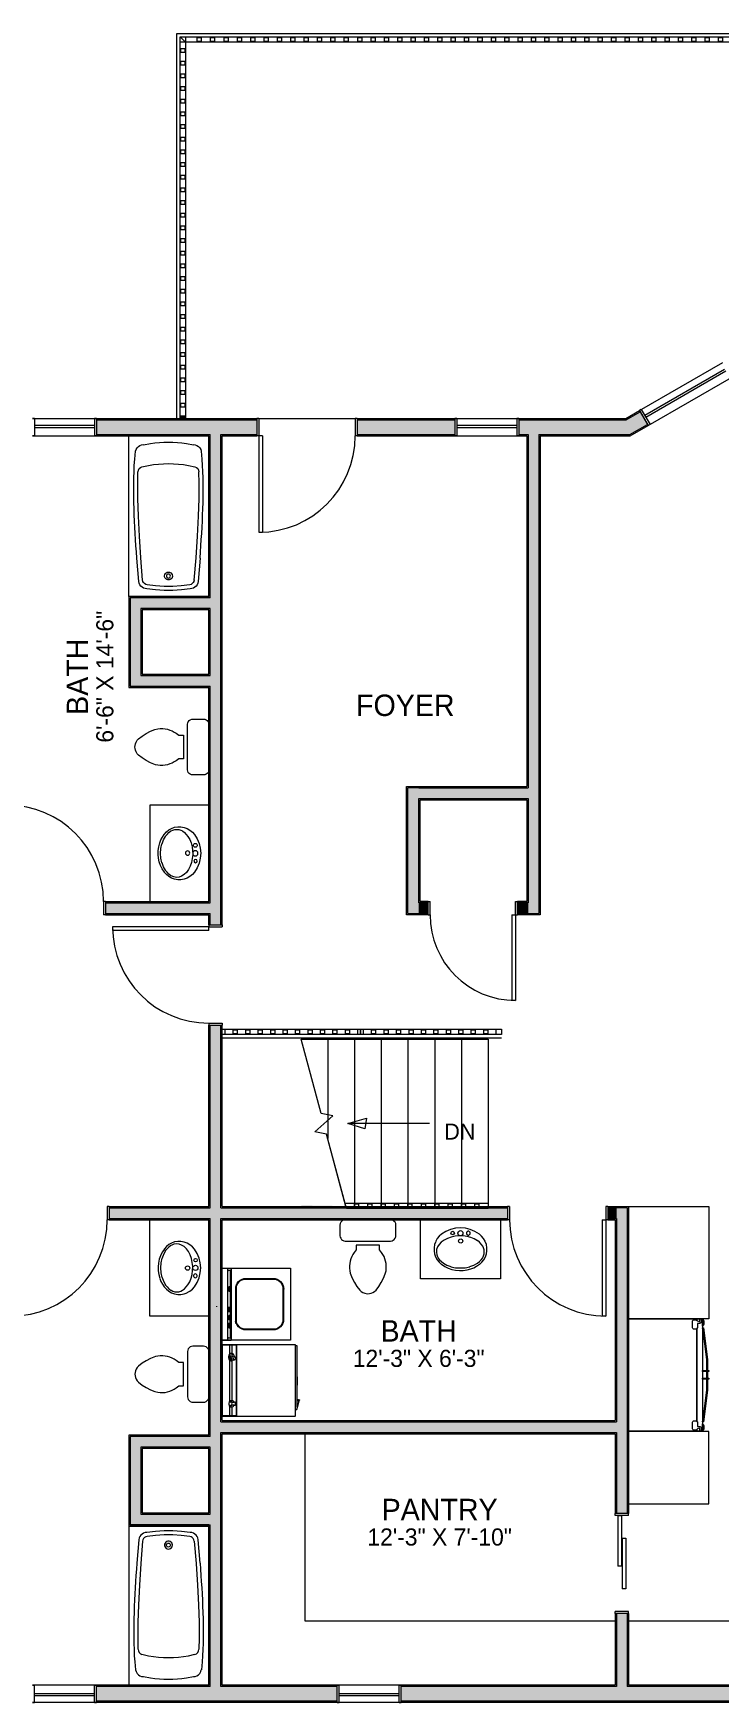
# Model space of a CAD drawing. Header units: inches. Extents: x 99 to 15695, y -7208 to 2559.
# Drawn here: x 10601 to 10858, y -4790 to -4166 of the extents above; entities that cross this region are included whole.
import ezdxf

# ---------------------------------------------------------------- set-up
doc = ezdxf.new("R2010")
doc.units = ezdxf.units.IN
doc.header["$LTSCALE"] = 96
doc.header["$MEASUREMENT"] = 0
for name, color, linetype, lineweight in [('Common', 4, 'Continuous', 5), ('Doors', 5, 'Continuous', 5), ('Fixtures_ Interior', 231, 'Continuous', 0), ('Room Labels', 7, 'Continuous', 18), ('Stair', 190, 'Continuous', 18), ('Stairs & Ramps', 7, 'Continuous', 13), ('Walls_  Normal', 6, 'Continuous', 13), ('Walls_  Railings', 7, 'Continuous', 5), ('Windows', 5, 'Continuous', 5)]:
    doc.layers.add(name, color=color, linetype=linetype, lineweight=lineweight)
for name, color, linetype, lineweight, true_color in [('Furniture', 7, 'Continuous', 5, 0x994d00), ('Hatch', 7, 'Continuous', 0, 0x919191), ('Stairs & Ramps_ Up_Down Arrows', 7, 'Continuous', 13, 0x000080)]:
    doc.layers.add(name, color=color, linetype=linetype, lineweight=lineweight, true_color=true_color)
doc.styles.get("Standard").update_dxf_attribs({"font": 'arial.ttf'})

# ---------------------------------------------------------------- blocks, each defined once
blk = doc.blocks.new('Tub')
at = {"layer": 'Furniture'}
blk.add_lwpolyline([(60, 0), (60, 29.97), (0, 29.97), (0, 0)], close=True, dxfattribs=at)
for points in [[(5.71, 27.36), (5.07, 27.2), (4.43, 26.83), (3.89, 26.35), (3.52, 25.76), (3.31, 25.12), (3.2, 24.43)], [(8.69, 27.73), (5.71, 27.41)], [(13.39, 26.45), (12.8, 26.35), (12.21, 26.03), (11.79, 25.55), (11.52, 25.01)], [(17.65, 26.56), (13.44, 26.51)], [(53.87, 24.75), (45.55, 25.44), (37.44, 25.97), (30.03, 26.35), (23.41, 26.56), (17.6, 26.56)], [(45.65, 3.25), (54.4, 4), (55.04, 4.16), (55.63, 4.37), (56.11, 4.75), (56.53, 5.23), (56.85, 5.76), (57.07, 6.35), (57.12, 6.99), (57.49, 10.19), (57.71, 13.44), (57.71, 16.75), (57.49, 20), (57.12, 23.2), (57.07, 23.84), (56.85, 24.43), (56.53, 24.96), (56.11, 25.44), (55.63, 25.81), (55.04, 26.03), (54.4, 26.19), (45.65, 26.93)], [(53.81, 5.44), (54.35, 5.55), (54.83, 5.81), (55.2, 6.19), (55.47, 6.61), (55.63, 7.15), (56, 10.29), (56.21, 13.49), (56.21, 16.69), (56, 19.89), (55.63, 23.04), (55.47, 23.57), (55.2, 24), (54.83, 24.37), (54.35, 24.64), (53.81, 24.75)], [(3.2, 5.76), (3.31, 5.07), (3.52, 4.43), (3.89, 3.84), (4.43, 3.36), (5.07, 2.99), (5.71, 2.83)], [(8.69, 2.45), (5.71, 2.77)], [(11.52, 5.17), (11.79, 4.64), (12.21, 4.16), (12.8, 3.84), (13.39, 3.73)], [(17.65, 3.63), (13.44, 3.68)], [(53.87, 5.44), (45.55, 4.75), (37.44, 4.21), (30.03, 3.84), (23.41, 3.63), (17.6, 3.63)]]:
    blk.add_lwpolyline(points, dxfattribs=at)
for points in [[(11.57, 25.01), (11.04, 22.56, 0.098214), (11.04, 7.63), (11.57, 5.17)], [(3.25, 24.43), (2.77, 21.81, 0.074206), (2.77, 8.37), (3.25, 5.76)], [(53.71, 14.45, 1.245514), (50.88, 15.09), (50.93, 14.67), (51.15, 14.24)]]:
    blk.add_lwpolyline(points, format="xyb", dxfattribs=at)
blk.add_circle((52.38, 15.1), 0.758, dxfattribs=at)
for points in [[(45.65, 26.93), (33.36, 27.78), (21.01, 28.54), (8.69, 27.73)], [(51.15, 14.24), (51.83, 13.27), (53.32, 13.49), (53.71, 14.45)], [(45.65, 3.25), (33.36, 2.41), (21.01, 1.65), (8.69, 2.45)]]:
    blk.add_open_spline(points, degree=3, dxfattribs=at)
blk = doc.blocks.new('Toilet')
at = {"layer": 'Furniture'}
for points in [[(-19.04, 6.77), (-19.92, 6.62), (-21.87, 5.87), (-23.41, 5.01), (-24.91, 4.11), (-26.29, 3.04), (-26.83, 2.51)], [(0, 8.48), (-0.05, 9.01), (-0.27, 9.49), (-0.59, 9.87), (-0.96, 10.19), (-1.44, 10.4), (-1.97, 10.45), (-5.97, 10.45), (-6.51, 10.4), (-6.93, 10.19), (-7.36, 9.87), (-7.68, 9.49), (-7.89, 9.01), (-7.95, 8.48), (-7.95, -8.48), (-7.89, -9.01), (-7.68, -9.44), (-7.36, -9.87), (-6.93, -10.19), (-6.4, -10.45), (-1.98, -10.45), (-1.44, -10.4), (-0.96, -10.19), (-0.59, -9.87), (-0.27, -9.44), (-0.05, -9.01), (0, -8.47), (0, 8.47)], [(-12.21, -5.12), (-11.25, -4.37), (-9.49, -4.37), (-9.49, 4.37), (-11.25, 4.37), (-12.21, 5.12)], [(-26.83, -2.51), (-26.29, -3.04), (-24.91, -4.11), (-23.41, -5.01), (-21.87, -5.87), (-20.21, -6.51)], [(-20.24, -6.5), (-19.04, -6.77)]]:
    blk.add_lwpolyline(points, dxfattribs=at)
for points in [[(-12.21, 5.12), (-14.11, 6.5), (-16.71, 7.16), (-19.04, 6.77)], [(-26.83, 2.51), (-27.92, 0.68), (-27.92, -0.68), (-26.83, -2.51)], [(-19.04, -6.77), (-16.71, -7.16), (-14.11, -6.5), (-12.21, -5.12)]]:
    blk.add_open_spline(points, degree=3, dxfattribs=at)
blk = doc.blocks.new('Sink')
at = {"layer": 'Furniture'}
for points in [[(-13.17, 6.37), (-13.92, 5.04), (-14.45, 3.6)], [(-11.15, 8.4), (-11.89, 7.81), (-12.59, 7.12), (-13.23, 6.37)], [(-2.29, 7.07), (-3.09, 7.92), (-4, 8.67), (-5.01, 9.25)], [(-14.51, 3.6), (-14.88, 1.84), (-14.99, 0.03), (-14.88, -1.79), (-14.51, -3.55)], [(-15.31, -3.92), (-14.88, -5.04), (-14.29, -6.05), (-13.6, -7.07)], [(-14.45, -3.55), (-13.92, -4.99), (-13.17, -6.32)], [(-13.23, -6.32), (-12.59, -7.07), (-11.89, -7.76), (-11.15, -8.35)], [(-11.09, -8.35), (-10.45, -8.67), (-9.71, -8.88), (-8.96, -8.93), (-8.21, -8.88), (-7.47, -8.67), (-6.83, -8.35), (-6.08, -7.76), (-5.39, -7.07), (-4.75, -6.32)], [(-5.01, -9.25), (-4, -8.67), (-3.09, -7.92), (-2.29, -7.07)]]:
    blk.add_lwpolyline(points, dxfattribs=at)
blk.add_lwpolyline([(-1.97, -2.27), (-2.29, -2.32), (-2.51, -2.53), (-2.67, -2.8), (-2.67, -3.12), (-2.51, -3.39), (-2.29, -3.6), (-1.97, -3.65), (-1.65, -3.6), (-1.44, -3.39), (-1.28, -3.12), (-1.28, -2.8), (-1.44, -2.53), (-1.65, -2.32)], close=True, dxfattribs=at)
for centre, radius in [((-4.91, -0.08), 0.798), ((-1.98, 0.02), 0.969), ((-1.91, 2.91), 0.637)]:
    blk.add_circle(centre, radius, dxfattribs=at)
for centre, radius, start, end in [((-4.36, 0.03), 11.61, 142.67613, 199.5796), ((-8.03, 2.92), 6.99, 64.96534, 143.60901), ((-11.81, 0), 11.81, 323.25944, 36.74056), ((-8.03, -2.96), 6.96, 216.19077, 295.23489)]:
    blk.add_arc(centre, radius, start, end, dxfattribs=at)
blk.add_ellipse((-8.86, 0.17), major_axis=(-0.18, 8.84), ratio=0.664092, start_param=3.873962, end_param=6.643025, dxfattribs=at)
blk = doc.blocks.new('Washer')
at = {"layer": 'Fixtures_ Interior', "color": 17, "lineweight": 0, "true_color": 0x804040, "transparency": 33554687}
for p, q in [((-1, 27.5), (-0.75, 27.5)), ((-7.9, 22.64), (-7.7, 22.92)), ((-7.8, 22.53), (-5.6, 22.53)), ((-7.3, 20.23), (-6.52, 20.48)), ((-4.65, 22.62), (-5.54, 22.45)), ((-2.63, 22.53), (-4.94, 22.53)), ((5.48, 22.53), (-1.8, 22.53)), ((5.58, 22.64), (5.58, 22.41))]:
    blk.add_line(p, q, dxfattribs=at)
for points in [[(13.5, 25.5), (13.5, 0), (-13.5, 0), (-13.5, 25.5)], [(-8.99, 4.27), (-9.37, 4.92), (-9.56, 5.63), (-9.56, 17.36), (-9.33, 18.08), (-8.99, 18.72), (-8.51, 19.34), (-7.86, 19.86), (-7.25, 20.19), (-6.5, 20.42), (6.5, 20.42), (7.25, 20.19), (7.86, 19.86), (8.51, 19.34), (8.99, 18.72), (9.33, 18.08), (9.56, 17.36), (9.56, 5.63), (9.37, 4.92), (8.99, 4.27), (8.49, 3.66), (7.86, 3.14), (7.21, 2.8), (6.5, 2.57), (-6.5, 2.57), (-7.21, 2.8), (-7.86, 3.14), (-8.49, 3.66)], [(-8.8, 4.4), (-9.16, 5.01), (-9.33, 5.67), (-9.33, 17.32), (-9.12, 17.99), (-8.8, 18.6), (-8.35, 19.18), (-7.73, 19.66), (-7.16, 19.98), (-6.46, 20.19), (6.46, 20.19), (7.16, 19.98), (7.73, 19.66), (8.35, 19.18), (8.8, 18.6), (9.12, 17.99), (9.33, 17.32), (9.33, 5.67), (9.16, 5.01), (8.8, 4.4), (8.33, 3.82), (7.73, 3.33), (7.12, 3.01), (6.46, 2.8), (-6.46, 2.8), (-7.12, 3.01), (-7.73, 3.33), (-8.33, 3.82)]]:
    blk.add_lwpolyline(points, close=True, dxfattribs=at)
for points in [[(-13.5, 23.16), (-13.5, 25.5), (-13.5, 22.08), (-13.5, 23.16), (-13.36, 23.25), (-13.07, 23.33), (-12.72, 23.37), (-10.8, 23.39), (-8.1, 23.41), (-5.4, 23.42), (-2.7, 23.41), (2.7, 23.41), (5.4, 23.42), (8.1, 23.41), (10.8, 23.39), (12.72, 23.37), (13.07, 23.33), (13.36, 23.25), (13.5, 23.16)], [(-13.5, 25.5), (13.5, 25.5), (13.5, 22.08), (-13.5, 22.08)], [(13.5, 25.5), (13.5, 23.16), (13.5, 22.08)], [(13.5, 22.08), (13.5, 0.16), (13.47, 0.08), (13.42, 0.03), (13.34, 0), (-13.34, 0), (-13.42, 0.03), (-13.47, 0.08), (-13.5, 0.16), (-13.5, 22.08)], [(-12.79, 22.33), (-12.72, 23.15), (-12.62, 23.23), (-12.45, 23.3), (-12.19, 23.34), (-10.79, 23.37), (-8.1, 23.38)], [(-8.15, 22.53), (-12.25, 22.53), (-12.47, 22.54), (-12.62, 22.57), (-12.71, 22.61), (-12.71, 23.16)], [(-7.7, 22.65), (-7.7, 22.92), (-7.57, 22.91), (-7.36, 22.88), (-7.22, 22.83), (-7.17, 22.78), (-7.13, 22.95), (-7.18, 23), (-7.33, 23.05), (-7.55, 23.08), (-7.69, 23.1), (-7.83, 23.1), (-8.12, 23.1), (-8.26, 23.1), (-8.4, 23.08), (-8.62, 23.05), (-8.77, 23), (-8.82, 22.95), (-8.78, 22.78), (-8.73, 22.83), (-8.59, 22.88), (-8.38, 22.91), (-8.25, 22.92), (-8.25, 22.65), (-8.06, 22.41), (-8.06, 22.64), (-8.25, 22.92)], [(-8.78, 22.78), (-8.73, 22.73), (-8.59, 22.69), (-8.38, 22.66), (-8.25, 22.65)], [(-8.06, 22.64), (-7.9, 22.64), (-7.9, 22.41), (-8.06, 22.41)], [(-7.17, 22.78), (-7.22, 22.73), (-7.36, 22.69), (-7.57, 22.66), (-7.7, 22.65), (-7.9, 22.41)], [(-4.71, 22.92), (-4.84, 22.93), (-5.12, 22.93), (-5.39, 22.92), (-5.62, 22.89), (-5.77, 22.84), (-5.84, 22.79), (-5.88, 22.96), (-5.81, 23.01), (-5.64, 23.06), (-5.41, 23.09), (-5.12, 23.11), (-4.83, 23.1), (-4.69, 23.09), (-4.56, 23.08), (-4.35, 23.04), (-4.28, 23.02), (-4.23, 22.99), (-4.2, 22.94), (-4.24, 22.77), (-4.26, 22.83), (-4.32, 22.85), (-4.54, 22.6), (-5.43, 22.43), (-5.54, 22.45), (-5.76, 22.72)], [(-5.84, 22.79), (-5.81, 22.74), (-5.76, 22.72), (-4.71, 22.92), (-4.65, 22.62), (-4.54, 22.6)], [(-4.46, 22.68), (-4.3, 22.72), (-4.24, 22.77)], [(-1.19, 22.78), (-1.15, 22.95), (-1.16, 22.98), (-1.27, 23.03), (-1.35, 23.05), (-1.46, 23.07), (-1.71, 23.1), (-2, 23.11), (-2.29, 23.1), (-2.54, 23.07), (-2.73, 23.03), (-2.82, 22.98), (-2.83, 22.95), (-2.79, 22.79)], [(-1.38, 22.88), (-2.79, 22.79), (-2.78, 22.76), (-2.62, 22.5), (-2.79, 22.79), (-2.79, 22.81), (-2.69, 22.86), (-2.52, 22.9), (-2.28, 22.93), (-2, 22.93), (-1.73, 22.92), (-1.48, 22.9), (-1.38, 22.88), (-1.42, 22.58)], [(-1.22, 22.75), (-1.2, 22.76), (-1.19, 22.78), (-1.37, 22.55), (-2.56, 22.47), (-2.62, 22.5), (-1.42, 22.58), (-1.37, 22.55)], [(5.93, 22.92), (6.06, 22.91), (6.27, 22.88), (6.41, 22.83), (6.46, 22.78), (6.5, 22.95), (6.45, 23), (6.3, 23.05), (6.08, 23.08), (5.94, 23.1), (5.8, 23.1), (5.51, 23.1), (5.37, 23.1), (5.23, 23.08), (5.01, 23.05), (4.86, 23), (4.81, 22.95), (4.85, 22.78), (4.9, 22.83), (5.04, 22.88), (5.25, 22.91), (5.39, 22.92), (5.39, 22.65), (5.58, 22.41), (5.74, 22.41), (5.74, 22.64)], [(5.39, 22.65), (5.25, 22.66), (5.04, 22.69), (4.9, 22.73), (4.85, 22.78)], [(5.39, 22.92), (5.58, 22.64), (5.74, 22.64), (5.93, 22.92), (5.93, 22.65), (5.74, 22.41)], [(12.71, 23.16), (12.71, 22.61), (12.62, 22.57), (12.47, 22.54), (12.25, 22.53), (5.83, 22.53)], [(6.46, 22.78), (6.41, 22.73), (6.27, 22.69), (6.06, 22.66), (5.93, 22.65)], [(8.1, 23.38), (10.79, 23.37), (12.19, 23.34), (12.45, 23.3), (12.62, 23.23), (12.72, 23.15), (12.79, 22.33)], [(0.22, 2.57), (0.53, 2.38), (0.98, 2.57)], [(6.14, 2.57), (5.73, 2.38), (5.31, 2.57)]]:
    blk.add_lwpolyline(points, dxfattribs=at)
blk = doc.blocks.new('Dryer (glass door)_2')
at = {"layer": 'Fixtures_ Interior', "color": 17, "lineweight": 0, "true_color": 0x804040, "transparency": 33554687}
for p, q in [((-13.27, 26.03), (-9.68, 26.03)), ((-13.27, 25.09), (-9.96, 25.09)), ((-7.77, 26.03), (7.53, 26.03)), ((-7.49, 25.09), (7.49, 25.09)), ((7.66, 26.03), (7.77, 26.03)), ((9.69, 26.03), (9.79, 26.03)), ((9.87, 25.46), (9.96, 25.28)), ((9.92, 26.03), (13.27, 26.03)), ((9.97, 25.09), (13.27, 25.09))]:
    blk.add_line(p, q, dxfattribs=at)
for points in [[(-13.44, 1.64), (-13.44, 28.88), (13.44, 28.88), (13.44, 1.64), (13.42, 1.6), (13.38, 1.58), (-13.38, 1.58), (-13.42, 1.6)], [(-13.27, 28.72), (13.27, 28.72), (13.27, 23.66), (-13.27, 23.66)]]:
    blk.add_lwpolyline(points, close=True, dxfattribs=at)
for points in [[(-9.98, 25.17), (-9.98, 25.58), (-9.93, 25.76), (-9.81, 25.94), (-9.61, 26.08), (-9.35, 26.2), (-9.05, 26.27), (-8.73, 26.29), (-8.4, 26.27), (-8.1, 26.2), (-7.84, 26.08), (-7.64, 25.94), (-7.52, 25.76), (-7.48, 25.58), (-7.48, 25.17), (-7.52, 25.35), (-7.64, 25.53), (-7.84, 25.67), (-8.1, 25.79)], [(-9.33, 25.18), (-9.33, 25.73), (-9.26, 25.81), (-9.35, 25.79), (-9.61, 25.67), (-9.81, 25.53), (-9.93, 25.35), (-9.98, 25.17), (-9.93, 24.98), (-9.81, 24.81), (-9.61, 24.66), (-9.35, 24.55)], [(-8.12, 25.18), (-8.19, 25.26), (-8.4, 25.31), (-8.73, 25.33), (-9.05, 25.31), (-9.26, 25.26), (-9.33, 25.18), (-9.3, 25.09), (-9.16, 24.78), (-9.16, 24.46), (-9.3, 24.15), (-9.33, 24.06), (-9.26, 23.98), (-9.05, 23.93), (-8.73, 23.91), (-8.4, 23.93), (-8.19, 23.98), (-8.12, 24.06), (-8.12, 24.6), (-8.16, 24.7), (-8.24, 24.89)], [(-8.19, 25.81), (-8.1, 25.79), (-8.19, 25.81), (-8.4, 25.86)], [(-8.12, 24.06), (-8.16, 24.15), (-8.3, 24.46), (-8.3, 24.78), (-8.16, 25.09), (-8.12, 25.18), (-8.12, 25.73), (-8.19, 25.81)], [(-7.48, 25.17), (-7.52, 24.98), (-7.64, 24.81), (-7.84, 24.66), (-8.1, 24.55)], [(7.49, 25.12), (7.34, 25.27), (7.25, 25.56), (7.34, 25.84), (7.59, 26.1), (7.99, 26.29), (8.47, 26.39), (8.98, 26.39), (9.46, 26.29), (9.86, 26.1), (10.11, 25.84), (10.2, 25.56), (10.11, 25.27), (9.97, 25.12)], [(9.97, 25.26), (10, 25.29), (10.09, 25.56), (10, 25.82), (9.77, 26.06), (9.41, 26.23), (8.96, 26.32), (8.49, 26.32), (8.05, 26.23), (7.68, 26.06), (7.45, 25.82), (7.37, 25.56), (7.45, 25.29), (7.48, 25.25)], [(9.93, 25.01), (9.97, 25.1), (9.97, 25.51), (9.96, 25.69), (9.87, 25.87), (9.7, 26.03), (9.46, 26.16), (9.17, 26.25), (8.85, 26.29), (8.53, 26.28), (8.22, 26.23), (7.94, 26.13), (7.71, 26), (7.56, 25.83), (7.48, 25.65), (7.48, 25.24), (7.49, 25.06), (7.52, 25)], [(9.97, 25.1), (9.96, 25.28), (9.93, 25.33), (9.93, 24.79), (9.87, 24.71), (9.73, 24.66), (9.21, 24.53), (8.78, 24.33), (8.44, 24.07), (8.34, 24), (8.19, 23.98), (7.99, 24.04), (7.76, 24.17), (7.58, 24.33), (7.52, 24.45), (7.52, 25), (7.58, 25.08), (7.73, 25.12), (8.24, 25.26), (8.67, 25.46), (9.01, 25.72), (9.11, 25.79), (9.26, 25.81), (9.17, 25.84), (8.85, 25.88), (8.53, 25.87), (8.22, 25.82), (7.94, 25.72), (7.71, 25.59), (7.56, 25.42), (7.48, 25.24)], [(9.93, 24.79), (9.87, 24.91), (9.7, 25.07), (9.46, 25.2), (9.26, 25.26), (9.11, 25.24), (9.01, 25.17), (8.67, 24.91), (8.24, 24.71), (7.73, 24.58), (7.58, 24.53), (7.52, 24.45)], [(13.44, 23.67), (13.4, 23.6), (13.33, 23.56), (-13.33, 23.56), (-13.4, 23.6), (-13.44, 23.67)], [(-9.33, 24.06), (-9.33, 24.6), (-9.3, 24.7), (-9.21, 24.89)], [(9.44, 24.59), (9.24, 24.52), (9.16, 24.5)], [(-10.83, 1.58), (-10.83, 0.94), (-10.63, 0.88), (-9.54, 0.6)], [(-10.06, 0.88), (12.89, 0.88), (12.89, 1.58)], [(-10.06, 0.73), (-7.64, 0.1), (-7.59, 0.88)], [(-7.03, 0.88), (-7.22, 0), (-7.64, 0.11)], [(1.33, 0.88), (-0.24, 0.82), (-1.8, 0.88)]]:
    blk.add_lwpolyline(points, dxfattribs=at)
blk = doc.blocks.new('Appliances_Refrigerators_Standard Size_Double Door')
at = {"layer": 'Fixtures_ Interior', "color": 17, "lineweight": 0, "true_color": 0x804040, "transparency": 33554687}
for p, q in [((14.41, 5.38), (-14.28, 5.38)), ((-14.53, 5.13), (14.66, 5.13)), ((-0.96, 1.64), (-1.27, 1.64)), ((-0.96, 0.94), (1.14, 0.94)), ((1.14, 0.63), (-0.96, 0.63)), ((1.45, 1.64), (1.14, 1.64))]:
    blk.add_line(p, q, dxfattribs=at)
for points in [[(17.56, 34.75), (17.56, 2.73), (-17.57, 2.73), (-17.57, 34.75)], [(16.11, 3.97), (16.11, 4.99), (14.8, 4.99), (14.37, 5.42), (14.37, 6.61), (14.42, 6.82), (14.57, 6.99), (14.78, 7.06), (16.89, 7.06), (17.07, 6.99), (17.2, 6.84), (17.25, 6.65), (17.26, 6.26), (17.26, 5.86), (17.25, 5.47), (16.89, 4.99), (16.7, 4.26), (16.68, 4.17), (16.7, 4.08), (16.75, 4), (16.82, 3.95), (17.3, 3.95), (17.42, 3.92), (17.51, 3.84), (17.57, 3.73), (17.56, 3.6), (17.42, 3.36), (16.38, 3.36)], [(-14.35, 2.78), (-14.35, 2.28), (-14.59, 2.28), (-14.59, 2.78)], [(-4.73, 0.62), (-14.58, 2.27), (-14.52, 2.57), (-4.68, 0.92)], [(5.12, 0.94), (5.12, 0.63), (-4.86, 0.63), (-4.86, 0.94)], [(-0.95, 2.74), (-0.95, 0), (-1.28, 0), (-1.28, 2.74)], [(1.47, 2.74), (1.47, 0.01), (1.12, 0.01), (1.12, 2.74)], [(14.68, 2.59), (14.73, 2.29), (4.89, 0.64), (4.84, 0.95)], [(14.77, 2.78), (14.77, 2.28), (14.52, 2.28), (14.52, 2.78)]]:
    blk.add_lwpolyline(points, close=True, dxfattribs=at)
for points in [[(-17.06, 5.38), (-17.43, 5.38), (-17.43, 34.62), (17.56, 34.62), (17.56, 5.38), (17.19, 5.38)], [(-16.55, 4.17), (-16.75, 4.99), (-17.12, 5.47), (-17.13, 5.86), (-17.13, 6.26), (-17.12, 6.65), (-17.07, 6.84), (-16.94, 6.99), (-16.75, 7.06), (-14.64, 7.06), (-14.44, 6.99), (-14.29, 6.82), (-14.23, 6.61), (-14.23, 5.42), (-14.66, 4.99), (-15.98, 4.99), (-15.98, 3.97), (-16.25, 3.36), (-17.29, 3.36), (-17.43, 3.6), (-17.43, 3.73), (-17.38, 3.84), (-17.29, 3.92), (-17.16, 3.95), (-16.69, 3.95), (-16.61, 4), (-16.56, 4.08), (-16.55, 4.17)], [(-17.43, 3.73), (-17.43, 5.13), (-16.86, 5.13)], [(16.99, 5.13), (17.56, 5.13), (17.56, 3.73)]]:
    blk.add_lwpolyline(points, dxfattribs=at)
for points in [[(-15.16, 2.78, -0.668179), (-17.34, 2.78)], [(17.46, 2.78, -0.668179), (15.27, 2.78)]]:
    blk.add_lwpolyline(points, format="xyb", close=True, dxfattribs=at)
blk = doc.blocks.new('*U265')
at = {"layer": 'Stair', "ltscale": 0.4, "transparency": 33554687}
blk.add_lwpolyline([(-0.75, -0.75), (-0.75, 0.75), (0.75, 0.75), (0.75, -0.75)], close=True, dxfattribs=at)
blk = doc.blocks.new('*U266')
at = {"layer": 'Common', "color": 0, "linetype": 'ByBlock', "lineweight": -2, "transparency": 16777216}
for p in [(-585, 0), (-580, 0), (-575, 0), (-570, 0), (-565, 0), (-560, 0), (-555, 0), (-550, 0), (-545, 0), (-540, 0), (-535, 0), (-530, 0), (-525, 0), (-520, 0), (-515, 0), (-510, 0), (-505, 0), (-500, 0), (-495, 0), (-490, 0), (-485, 0), (-480, 0), (-475, 0), (-470, 0), (-465, 0), (-460, 0), (-455, 0), (-450, 0), (-445, 0), (-440, 0), (-435, 0), (-430, 0), (-425, 0), (-420, 0), (-415, 0), (-410, 0), (-405, 0), (-400, 0), (-395, 0), (-390, 0), (-385, 0), (-380, 0), (-375, 0), (-370, 0), (-365, 0), (-360, 0), (-355, 0), (-350, 0), (-345, 0), (-340, 0), (-335, 0), (-330, 0), (-325, 0), (-320, 0), (-315, 0), (-310, 0), (-305, 0), (-300, 0), (-295, 0), (-290, 0), (-285, 0), (-280, 0), (-275, 0), (-270, 0), (-265, 0), (-260, 0), (-255, 0), (-250, 0), (-245, 0), (-240, 0), (-235, 0), (-230, 0), (-225, 0), (-220, 0), (-215, 0), (-210, 0), (-205, 0), (-200, 0), (-195, 0), (-190, 0), (-185, 0), (-180, 0), (-175, 0), (-170, 0), (-165, 0), (-160, 0), (-155, 0), (-150, 0), (-145, 0), (-140, 0), (-135, 0), (-130, 0), (-125, 0), (-120, 0), (-115, 0), (-110, 0), (-105, 0), (-100, 0), (-95, 0), (-90, 0), (-85, 0), (-80, 0), (-75, 0), (-70, 0), (-65, 0), (-60, 0), (-55, 0), (-50, 0), (-45, 0), (-40, 0), (-35, 0), (-30, 0), (-25, 0), (-20, 0), (-15, 0), (-10, 0), (-5, 0), (0, 0)]:
    blk.add_blockref('*U265', p, dxfattribs=at)

msp = doc.modelspace()

# ---------------------------------------------------------------- linework, layer by layer
at = {"layer": 'Doors', "transparency": 33554687}
for p, q in [((10685.25, -4309.85), (10684.5, -4309.85)), ((10684.5, -4309.85), (10684.5, -4316.35)), ((10685.25, -4309.85), (10685.25, -4316.35)), ((10685.25, -4309.85), (10721.25, -4309.85)), ((10722, -4309.85), (10721.25, -4309.85)), ((10721.25, -4309.85), (10721.25, -4316.35)), ((10722, -4309.85), (10722, -4316.35)), ((10685.25, -4316.35), (10684.5, -4316.35)), ((10685.25, -4316.35), (10685.25, -4352.35)), ((10686.63, -4316.35), (10685.25, -4316.35)), ((10686.63, -4316.35), (10686.63, -4352.35)), ((10722, -4316.35), (10721.25, -4316.35)), ((10685.25, -4352.35), (10686.63, -4352.35)), ((10627.87, -4490.35), (10627.12, -4490.35)), ((10627.12, -4490.35), (10627.12, -4495.35)), ((10627.87, -4490.35), (10627.87, -4495.35)), ((10748.5, -4490.35), (10749.25, -4490.35)), ((10748.5, -4495.35), (10748.5, -4490.35)), ((10749.25, -4495.35), (10749.25, -4490.35)), ((10781.25, -4490.35), (10782, -4490.35)), ((10781.25, -4495.35), (10781.25, -4490.35)), ((10782, -4495.35), (10782, -4490.35)), ((10627.87, -4495.35), (10627.12, -4495.35)), ((10748.5, -4495.35), (10749.25, -4495.35)), ((10779.88, -4495.35), (10779.88, -4527.35)), ((10779.88, -4495.35), (10781.25, -4495.35)), ((10781.25, -4495.35), (10782, -4495.35)), ((10781.25, -4495.35), (10781.25, -4527.35)), ((10666.5, -4499.85), (10630.5, -4499.85)), ((10630.5, -4499.85), (10630.5, -4501.23)), ((10666.5, -4501.23), (10630.5, -4501.23)), ((10666.5, -4499.1), (10666.5, -4499.85)), ((10666.5, -4499.1), (10671.5, -4499.1)), ((10666.5, -4499.85), (10671.5, -4499.85)), ((10666.5, -4501.23), (10666.5, -4499.85)), ((10671.5, -4499.1), (10671.5, -4499.85)), ((10781.25, -4527.35), (10779.88, -4527.35)), ((10666.5, -4535.85), (10666.5, -4536.6)), ((10666.5, -4535.85), (10671.5, -4535.85)), ((10671.5, -4535.85), (10671.5, -4536.6)), ((10666.5, -4536.6), (10671.5, -4536.6)), ((10629.25, -4604.35), (10628.5, -4604.35)), ((10628.5, -4604.35), (10628.5, -4609.35)), ((10629.25, -4604.35), (10629.25, -4609.35)), ((10779, -4604.35), (10778.25, -4604.35)), ((10778.25, -4604.35), (10778.25, -4609.35)), ((10779, -4604.35), (10779, -4609.35)), ((10815.75, -4604.35), (10815, -4604.35)), ((10815, -4604.35), (10815, -4609.35)), ((10815.75, -4604.35), (10815.75, -4609.35)), ((10629.25, -4609.35), (10628.5, -4609.35)), ((10779, -4609.35), (10778.25, -4609.35)), ((10813.63, -4609.35), (10813.63, -4645.35)), ((10813.63, -4609.35), (10815, -4609.35)), ((10815.75, -4609.35), (10815, -4609.35)), ((10815, -4609.35), (10815, -4645.35)), ((10815, -4645.35), (10813.63, -4645.35)), ((10818.5, -4719.85), (10818.5, -4719.1)), ((10823.5, -4719.1), (10818.5, -4719.1)), ((10823.5, -4719.85), (10818.5, -4719.85)), ((10819.5, -4719.85), (10819.5, -4738.85)), ((10819.5, -4719.85), (10820.88, -4719.85)), ((10820.88, -4719.85), (10820.88, -4738.85)), ((10823.5, -4719.85), (10823.5, -4719.1)), ((10821.13, -4728.35), (10821.13, -4747.35)), ((10821.13, -4728.35), (10822.5, -4728.35)), ((10822.5, -4728.35), (10822.5, -4747.35)), ((10820.88, -4738.85), (10819.5, -4738.85)), ((10822.5, -4747.35), (10821.13, -4747.35)), ((10818.5, -4756.6), (10818.5, -4755.85)), ((10823.5, -4755.85), (10818.5, -4755.85)), ((10823.5, -4756.6), (10818.5, -4756.6)), ((10823.5, -4756.6), (10823.5, -4755.85))]:
    msp.add_line(p, q, dxfattribs=at)
for centre, radius, start, end in [((10685.25, -4316.35), 36, 270, 0), ((10591.12, -4490.35), 36, 0, 90), ((10781.25, -4495.35), 32, 180, 270), ((10666.5, -4499.85), 36, 180, 270), ((10592.5, -4609.35), 36, 270, 0), ((10815, -4609.35), 36, 180, 270)]:
    msp.add_arc(centre, radius, start, end, dxfattribs=at)
at = {"layer": 'Furniture'}
for points in [[(10666.5, -4454.35), (10644.47, -4454.35), (10644.47, -4490.35), (10666.5, -4490.35)], [(10666.5, -4645.35), (10644.47, -4645.35), (10644.47, -4609.35), (10666.5, -4609.35)], [(10775.63, -4609.35), (10775.63, -4631.38), (10745.63, -4631.38), (10745.63, -4609.35)]]:
    msp.add_lwpolyline(points, dxfattribs=at)
at = {"layer": 'Furniture', "transparency": 33554687}
for points in [[(10823.5, -4604.35), (10853.5, -4604.35), (10853.5, -4646.35), (10823.5, -4646.35)], [(10818.5, -4759.35), (10702.5, -4759.35), (10702.5, -4689.5)], [(10823.5, -4715.51), (10853.5, -4715.51), (10853.5, -4688.51), (10823.5, -4688.51)], [(10976.5, -4783.35), (10976.5, -4759.35), (10823.5, -4759.35)]]:
    msp.add_lwpolyline(points, dxfattribs=at)
at = {"layer": 'Hatch', "transparency": 33554687}
for points in [[(10624.5, -4310.35), (10684.5, -4310.35), (10624.5, -4315.85), (10684.5, -4315.85)], [(10722, -4310.35), (10758.5, -4310.35), (10722, -4315.85), (10758.5, -4315.85)], [(10782.5, -4310.35), (10822.56, -4310.35), (10782.5, -4315.85), (10824.04, -4315.85)], [(10822.56, -4310.35), (10827.88, -4307.28), (10824.04, -4315.85), (10830.63, -4312.05)], [(10667, -4499.1), (10667, -4315.85), (10671, -4499.1), (10671, -4315.85)], [(10790, -4315.85), (10790, -4494.85), (10786, -4315.85), (10786, -4494.85)], [(10641.03, -4376.85), (10641.03, -4409.85), (10637.03, -4376.85), (10637.03, -4409.85)], [(10667, -4380.85), (10641.03, -4380.85), (10667, -4376.85), (10641.03, -4376.85)], [(10641.03, -4405.85), (10667, -4405.85), (10641.03, -4409.85), (10667, -4409.85)], [(10741, -4494.85), (10741, -4447.85), (10745, -4494.85), (10745, -4447.85)], [(10745, -4447.85), (10786, -4447.85), (10745, -4451.85), (10786, -4451.85)], [(10627.87, -4490.85), (10667, -4490.85), (10627.87, -4494.85), (10667, -4494.85)], [(10748.5, -4494.85), (10745, -4494.85), (10748.5, -4490.85), (10745, -4490.85)], [(10786, -4494.85), (10782, -4494.85), (10786, -4490.85), (10782, -4490.85)], [(10667, -4783.85), (10667, -4536.6), (10671, -4783.85), (10671, -4536.6)], [(10629.25, -4604.85), (10667, -4604.85), (10629.25, -4608.85), (10667, -4608.85)], [(10671, -4604.85), (10778.25, -4604.85), (10671, -4608.85), (10778.25, -4608.85)], [(10701.06, -4603.95), (10771, -4605.1), (10701.06, -4603.95), (10701.06, -4605.1)], [(10815.75, -4604.85), (10819, -4604.85), (10815.75, -4608.85), (10819, -4608.85)], [(10823, -4604.85), (10823, -4719.1), (10819, -4604.85), (10819, -4719.1)], [(10671, -4684.85), (10819, -4684.85), (10671, -4688.85), (10819, -4688.85)], [(10641.03, -4690.35), (10641.03, -4723.35), (10637.03, -4690.35), (10637.03, -4723.35)], [(10667, -4694.35), (10641.03, -4694.35), (10667, -4690.35), (10641.03, -4690.35)], [(10641.03, -4719.35), (10667, -4719.35), (10641.03, -4723.35), (10667, -4723.35)], [(10823, -4756.6), (10823, -4783.85), (10819, -4756.6), (10819, -4783.85)], [(10714.5, -4789.35), (10624.5, -4789.35), (10714.5, -4783.85), (10624.5, -4783.85)], [(10876, -4789.35), (10738.5, -4789.35), (10876, -4783.85), (10738.5, -4783.85)]]:
    msp.add_solid(points, dxfattribs=at)
at = {"layer": 'Stair', "ltscale": 0.4, "transparency": 33554687}
for p, q in [((10654.5, -4165.85), (11424, -4165.85)), ((10654.5, -4309.85), (10654.5, -4165.85))]:
    msp.add_line(p, q, dxfattribs=at)
for points in [[(10655.75, -4167.1), (10657.75, -4167.1), (10657.75, -4169.1), (10655.75, -4169.1)], [(10655.75, -4167.1), (11420.75, -4167.1), (11420.75, -4169.1), (10657.75, -4169.1)], [(10655.75, -4309.85), (10655.75, -4167.1), (10657.75, -4169.1), (10657.75, -4309.85)], [(10657.5, -4173.05), (10656, -4173.05), (10656, -4171.55), (10657.5, -4171.55)], [(10657.5, -4177.79), (10656, -4177.79), (10656, -4176.29), (10657.5, -4176.29)], [(10657.5, -4182.52), (10656, -4182.52), (10656, -4181.02), (10657.5, -4181.02)], [(10657.5, -4187.26), (10656, -4187.26), (10656, -4185.76), (10657.5, -4185.76)], [(10657.5, -4191.99), (10656, -4191.99), (10656, -4190.49), (10657.5, -4190.49)], [(10657.5, -4196.73), (10656, -4196.73), (10656, -4195.23), (10657.5, -4195.23)], [(10657.5, -4201.46), (10656, -4201.46), (10656, -4199.96), (10657.5, -4199.96)], [(10657.5, -4206.2), (10656, -4206.2), (10656, -4204.7), (10657.5, -4204.7)], [(10657.5, -4210.93), (10656, -4210.93), (10656, -4209.43), (10657.5, -4209.43)], [(10657.5, -4215.66), (10656, -4215.66), (10656, -4214.16), (10657.5, -4214.16)], [(10657.5, -4220.4), (10656, -4220.4), (10656, -4218.9), (10657.5, -4218.9)], [(10657.5, -4225.13), (10656, -4225.13), (10656, -4223.63), (10657.5, -4223.63)], [(10657.5, -4229.87), (10656, -4229.87), (10656, -4228.37), (10657.5, -4228.37)], [(10657.5, -4234.6), (10656, -4234.6), (10656, -4233.1), (10657.5, -4233.1)], [(10657.5, -4239.34), (10656, -4239.34), (10656, -4237.84), (10657.5, -4237.84)], [(10657.5, -4244.07), (10656, -4244.07), (10656, -4242.57), (10657.5, -4242.57)], [(10657.5, -4248.8), (10656, -4248.8), (10656, -4247.3), (10657.5, -4247.3)], [(10657.5, -4253.54), (10656, -4253.54), (10656, -4252.04), (10657.5, -4252.04)], [(10657.5, -4258.27), (10656, -4258.27), (10656, -4256.77), (10657.5, -4256.77)], [(10657.5, -4263.01), (10656, -4263.01), (10656, -4261.51), (10657.5, -4261.51)], [(10657.5, -4267.74), (10656, -4267.74), (10656, -4266.24), (10657.5, -4266.24)], [(10657.5, -4272.48), (10656, -4272.48), (10656, -4270.98), (10657.5, -4270.98)], [(10657.5, -4277.21), (10656, -4277.21), (10656, -4275.71), (10657.5, -4275.71)], [(10657.5, -4281.95), (10656, -4281.95), (10656, -4280.45), (10657.5, -4280.45)], [(10657.5, -4286.68), (10656, -4286.68), (10656, -4285.18), (10657.5, -4285.18)], [(10657.5, -4291.41), (10656, -4291.41), (10656, -4289.91), (10657.5, -4289.91)], [(10657.5, -4296.15), (10656, -4296.15), (10656, -4294.65), (10657.5, -4294.65)], [(10657.5, -4300.88), (10656, -4300.88), (10656, -4299.38), (10657.5, -4299.38)], [(10657.5, -4305.62), (10656, -4305.62), (10656, -4304.12), (10657.5, -4304.12)], [(10655.75, -4309.85), (10655.75, -4308.85), (10657.75, -4308.85), (10657.75, -4309.85)]]:
    msp.add_lwpolyline(points, close=True, dxfattribs=at)
for points in [[(10655.75, -4308.85), (10657.75, -4308.85), (10655.75, -4308.85), (10655.75, -4309.85)], [(10655.75, -4309.85), (10657.75, -4308.85), (10655.75, -4309.85), (10657.75, -4309.85)]]:
    msp.add_solid(points, dxfattribs=at)
at = {"layer": 'Stairs & Ramps', "linetype": 'Continuous', "transparency": 33554687}
for p, q in [((10711, -4541.85), (10701.06, -4541.85)), ((10721, -4541.85), (10711, -4541.85)), ((10711, -4541.85), (10711, -4578.95)), ((10731, -4541.85), (10721, -4541.85)), ((10721, -4541.85), (10721, -4604.85)), ((10741, -4541.85), (10731, -4541.85)), ((10731, -4541.85), (10731, -4604.85)), ((10751, -4541.85), (10741, -4541.85)), ((10741, -4541.85), (10741, -4604.85)), ((10761, -4541.85), (10751, -4541.85)), ((10751, -4541.85), (10751, -4604.85)), ((10771, -4541.85), (10761, -4541.85)), ((10761, -4541.85), (10761, -4604.85)), ((10771, -4541.85), (10771, -4604.85)), ((10701.06, -4604.85), (10711, -4604.85)), ((10711, -4604.85), (10721, -4604.85)), ((10721, -4604.85), (10731, -4604.85)), ((10731, -4604.85), (10741, -4604.85)), ((10741, -4604.85), (10751, -4604.85)), ((10751, -4604.85), (10761, -4604.85)), ((10761, -4604.85), (10771, -4604.85))]:
    msp.add_line(p, q, dxfattribs=at)
for points in [[(10701.06, -4541.85), (10711, -4541.85), (10721, -4541.85), (10731, -4541.85), (10741, -4541.85), (10751, -4541.85), (10761, -4541.85), (10771, -4541.85), (10771, -4604.35)], [(10717.81, -4604.35), (10710.57, -4577.34), (10706.19, -4576.44), (10712.88, -4570.51), (10708.5, -4569.61), (10701.06, -4541.85)]]:
    msp.add_lwpolyline(points, dxfattribs=at)
at = {"layer": 'Stairs & Ramps', "transparency": 33554687}
for points in [[(10701.06, -4541.85), (10711, -4541.85), (10721, -4541.85), (10731, -4541.85), (10741, -4541.85), (10751, -4541.85), (10761, -4541.85), (10771, -4541.85), (10771, -4604.85), (10771, -4605.1), (10761, -4605.1), (10751, -4605.1), (10741, -4605.1), (10731, -4605.1), (10721, -4605.1), (10718.01, -4605.1), (10710.57, -4577.34), (10706.19, -4576.44), (10712.88, -4570.51), (10708.5, -4569.61), (10701.06, -4541.85)], [(10717.47, -4603.1), (10771, -4603.1), (10771, -4605.1), (10718.01, -4605.1)]]:
    msp.add_lwpolyline(points, dxfattribs=at)
for points in [[(10721, -4604.85), (10721, -4603.35), (10722.5, -4603.35), (10722.5, -4604.85)], [(10726, -4604.85), (10726, -4603.35), (10727.5, -4603.35), (10727.5, -4604.85)], [(10731, -4604.85), (10731, -4603.35), (10732.5, -4603.35), (10732.5, -4604.85)], [(10736, -4604.85), (10736, -4603.35), (10737.5, -4603.35), (10737.5, -4604.85)], [(10741, -4604.85), (10741, -4603.35), (10742.5, -4603.35), (10742.5, -4604.85)], [(10746, -4604.85), (10746, -4603.35), (10747.5, -4603.35), (10747.5, -4604.85)], [(10751, -4604.85), (10751, -4603.35), (10752.5, -4603.35), (10752.5, -4604.85)], [(10756, -4604.85), (10756, -4603.35), (10757.5, -4603.35), (10757.5, -4604.85)], [(10761, -4604.85), (10761, -4603.35), (10762.5, -4603.35), (10762.5, -4604.85)], [(10766, -4604.85), (10766, -4603.35), (10767.5, -4603.35), (10767.5, -4604.85)]]:
    msp.add_lwpolyline(points, close=True, dxfattribs=at)
at = {"layer": 'Stairs & Ramps_ Up_Down Arrows', "transparency": 33554687}
for p, q in [((10718.5, -4573.35), (10725.5, -4571.35)), ((10749, -4573.35), (10718.5, -4573.35)), ((10724.8, -4575.35), (10718.5, -4573.35)), ((10725.5, -4571.35), (10724.8, -4575.35))]:
    msp.add_line(p, q, dxfattribs=at)
at = {"layer": 'Walls_  Normal', "linetype": 'Continuous', "transparency": 33554687}
for p, q in [((10624.5, -4309.85), (10684.5, -4309.85)), ((10624.5, -4309.85), (10624.5, -4316.35)), ((10624.5, -4310.35), (10684.5, -4310.35)), ((10624.5, -4310.35), (10624.5, -4315.85)), ((10684.5, -4309.85), (10684.5, -4316.35)), ((10684.5, -4310.35), (10684.5, -4315.85)), ((10722, -4309.85), (10758.5, -4309.85)), ((10722, -4309.85), (10722, -4316.35)), ((10722, -4310.35), (10758.5, -4310.35)), ((10722, -4310.35), (10722, -4315.85)), ((10758.5, -4309.85), (10758.5, -4316.35)), ((10758.5, -4310.35), (10758.5, -4315.85)), ((10782.5, -4309.85), (10822.43, -4309.85)), ((10782.5, -4309.85), (10782.5, -4316.35)), ((10782.5, -4310.35), (10822.56, -4310.35)), ((10782.5, -4310.35), (10782.5, -4315.85)), ((10822.43, -4309.85), (10827.63, -4306.85)), ((10822.56, -4310.35), (10827.88, -4307.28)), ((10827.63, -4306.85), (10830.88, -4312.48)), ((10827.88, -4307.28), (10830.63, -4312.05)), ((10624.5, -4315.85), (10667, -4315.85)), ((10624.5, -4316.35), (10666.5, -4316.35)), ((10666.5, -4376.35), (10666.5, -4316.35)), ((10667, -4376.85), (10667, -4315.85)), ((10671, -4315.85), (10684.5, -4315.85)), ((10671, -4499.1), (10671, -4315.85)), ((10671.5, -4316.35), (10684.5, -4316.35)), ((10671.5, -4499.1), (10671.5, -4316.35)), ((10722, -4315.85), (10758.5, -4315.85)), ((10722, -4316.35), (10758.5, -4316.35)), ((10782.5, -4315.85), (10786, -4315.85)), ((10782.5, -4316.35), (10785.5, -4316.35)), ((10785.5, -4316.35), (10785.5, -4447.35)), ((10786, -4315.85), (10786, -4447.85)), ((10790, -4315.85), (10824.04, -4315.85)), ((10790, -4315.85), (10790, -4494.85)), ((10790.5, -4316.35), (10824.17, -4316.35)), ((10790.5, -4316.35), (10790.5, -4495.35)), ((10824.04, -4315.85), (10830.63, -4312.05)), ((10824.17, -4316.35), (10830.88, -4312.48)), ((10666.5, -4376.35), (10636.53, -4376.35)), ((10636.53, -4376.35), (10636.53, -4410.35)), ((10641.03, -4376.85), (10637.03, -4376.85)), ((10637.03, -4376.85), (10637.03, -4409.85)), ((10667, -4376.85), (10641.03, -4376.85)), ((10667, -4380.85), (10641.03, -4380.85)), ((10641.03, -4380.85), (10641.03, -4405.85)), ((10666.5, -4381.35), (10641.53, -4381.35)), ((10641.53, -4381.35), (10641.53, -4405.35)), ((10666.5, -4405.35), (10666.5, -4381.35)), ((10667, -4405.85), (10667, -4380.85)), ((10641.53, -4405.35), (10666.5, -4405.35)), ((10636.53, -4410.35), (10666.5, -4410.35)), ((10637.03, -4409.85), (10641.03, -4409.85)), ((10641.03, -4405.85), (10667, -4405.85)), ((10641.03, -4409.85), (10667, -4409.85)), ((10666.5, -4490.35), (10666.5, -4410.35)), ((10667, -4490.85), (10667, -4409.85)), ((10740.5, -4495.35), (10740.5, -4447.35)), ((10740.5, -4447.35), (10785.5, -4447.35)), ((10741, -4494.85), (10741, -4447.85)), ((10745, -4447.85), (10741, -4447.85)), ((10745, -4447.85), (10786, -4447.85)), ((10745, -4490.85), (10745, -4451.85)), ((10745, -4451.85), (10786, -4451.85)), ((10745.5, -4490.35), (10745.5, -4452.35)), ((10745.5, -4452.35), (10785.5, -4452.35)), ((10785.5, -4452.35), (10785.5, -4490.35)), ((10786, -4451.85), (10786, -4490.85)), ((10627.87, -4490.35), (10666.5, -4490.35)), ((10627.87, -4490.35), (10627.87, -4495.35)), ((10627.87, -4490.85), (10667, -4490.85)), ((10627.87, -4490.85), (10627.87, -4494.85)), ((10748.5, -4490.85), (10745, -4490.85)), ((10748.5, -4490.35), (10745.5, -4490.35)), ((10748.5, -4495.35), (10748.5, -4490.35)), ((10748.5, -4494.85), (10748.5, -4490.85)), ((10782, -4495.35), (10782, -4490.35)), ((10785.5, -4490.35), (10782, -4490.35)), ((10782, -4494.85), (10782, -4490.85)), ((10786, -4490.85), (10782, -4490.85)), ((10627.87, -4494.85), (10667, -4494.85)), ((10627.87, -4495.35), (10666.5, -4495.35)), ((10666.5, -4499.1), (10666.5, -4495.35)), ((10667, -4499.1), (10667, -4494.85)), ((10748.5, -4495.35), (10740.5, -4495.35)), ((10741, -4494.85), (10745, -4494.85)), ((10748.5, -4494.85), (10745, -4494.85)), ((10786, -4494.85), (10782, -4494.85)), ((10790.5, -4495.35), (10782, -4495.35)), ((10786, -4494.85), (10790, -4494.85)), ((10666.5, -4499.1), (10671.5, -4499.1)), ((10667, -4499.1), (10671, -4499.1)), ((10666.5, -4604.35), (10666.5, -4536.6)), ((10666.5, -4536.6), (10671.5, -4536.6)), ((10667, -4604.85), (10667, -4536.6)), ((10667, -4536.6), (10671, -4536.6)), ((10671, -4604.85), (10671, -4536.6)), ((10671.5, -4604.35), (10671.5, -4536.6)), ((10629.25, -4604.35), (10666.5, -4604.35)), ((10629.25, -4604.35), (10629.25, -4609.35)), ((10629.25, -4604.85), (10667, -4604.85)), ((10629.25, -4604.85), (10629.25, -4608.85)), ((10671, -4604.85), (10778.25, -4604.85)), ((10671.5, -4604.35), (10778.25, -4604.35)), ((10778.25, -4604.35), (10778.25, -4609.35)), ((10778.25, -4604.85), (10778.25, -4608.85)), ((10815.75, -4604.35), (10823.5, -4604.35)), ((10815.75, -4604.35), (10815.75, -4609.35)), ((10815.75, -4604.85), (10819, -4604.85)), ((10815.75, -4604.85), (10815.75, -4608.85)), ((10823, -4604.85), (10819, -4604.85)), ((10823, -4604.85), (10823, -4719.1)), ((10823.5, -4604.35), (10823.5, -4719.1)), ((10629.25, -4608.85), (10667, -4608.85)), ((10629.25, -4609.35), (10666.5, -4609.35)), ((10666.5, -4689.85), (10666.5, -4609.35)), ((10667, -4690.35), (10667, -4608.85)), ((10671, -4684.85), (10671, -4608.85)), ((10671, -4608.85), (10778.25, -4608.85)), ((10671.5, -4684.35), (10671.5, -4609.35)), ((10671.5, -4609.35), (10778.25, -4609.35)), ((10815.75, -4608.85), (10819, -4608.85)), ((10815.75, -4609.35), (10818.5, -4609.35)), ((10818.5, -4609.35), (10818.5, -4684.35)), ((10819, -4608.85), (10819, -4684.85)), ((10671, -4684.85), (10819, -4684.85)), ((10671.5, -4684.35), (10818.5, -4684.35)), ((10636.53, -4689.85), (10636.53, -4723.85)), ((10666.5, -4689.85), (10636.53, -4689.85)), ((10641.03, -4690.35), (10637.03, -4690.35)), ((10637.03, -4690.35), (10637.03, -4723.35)), ((10667, -4690.35), (10641.03, -4690.35)), ((10671, -4783.85), (10671, -4688.85)), ((10671, -4688.85), (10819, -4688.85)), ((10671.5, -4783.35), (10671.5, -4689.35)), ((10671.5, -4689.35), (10818.5, -4689.35)), ((10818.5, -4689.35), (10818.5, -4719.1)), ((10819, -4688.85), (10819, -4719.1)), ((10641.03, -4694.35), (10641.03, -4719.35)), ((10667, -4694.35), (10641.03, -4694.35)), ((10641.53, -4694.85), (10641.53, -4718.85)), ((10666.5, -4694.85), (10641.53, -4694.85)), ((10666.5, -4718.85), (10666.5, -4694.85)), ((10667, -4719.35), (10667, -4694.35)), ((10637.03, -4723.35), (10641.03, -4723.35)), ((10641.03, -4719.35), (10667, -4719.35)), ((10641.03, -4723.35), (10667, -4723.35)), ((10641.53, -4718.85), (10666.5, -4718.85)), ((10667, -4783.85), (10667, -4723.35)), ((10823.5, -4719.1), (10818.5, -4719.1)), ((10823, -4719.1), (10819, -4719.1)), ((10636.53, -4723.85), (10666.5, -4723.85)), ((10666.5, -4783.35), (10666.5, -4723.85)), ((10823.5, -4756.6), (10818.5, -4756.6)), ((10818.5, -4756.6), (10818.5, -4783.35)), ((10823, -4756.6), (10819, -4756.6)), ((10819, -4756.6), (10819, -4783.85)), ((10823, -4756.6), (10823, -4783.85)), ((10823.5, -4756.6), (10823.5, -4783.35)), ((10624.5, -4789.85), (10624.5, -4783.35)), ((10666.5, -4783.35), (10624.5, -4783.35)), ((10624.5, -4789.35), (10624.5, -4783.85)), ((10667, -4783.85), (10624.5, -4783.85)), ((10714.5, -4783.85), (10671, -4783.85)), ((10714.5, -4783.35), (10671.5, -4783.35)), ((10714.5, -4789.85), (10714.5, -4783.35)), ((10714.5, -4789.35), (10714.5, -4783.85)), ((10738.5, -4789.85), (10738.5, -4783.35)), ((10818.5, -4783.35), (10738.5, -4783.35)), ((10738.5, -4789.35), (10738.5, -4783.85)), ((10819, -4783.85), (10738.5, -4783.85)), ((10876, -4783.85), (10823, -4783.85)), ((10876, -4783.35), (10823.5, -4783.35)), ((10714.5, -4789.35), (10624.5, -4789.35)), ((10714.5, -4789.85), (10624.5, -4789.85)), ((10876, -4789.35), (10738.5, -4789.35)), ((10876, -4789.85), (10738.5, -4789.85))]:
    msp.add_line(p, q, dxfattribs=at)
at = {"layer": 'Walls_  Railings', "transparency": 33554687}
msp.add_line((10671.5, -4541.35), (10776, -4541.35), dxfattribs=at)
for points in [[(10671.5, -4538.1), (10672.5, -4538.1), (10672.5, -4540.1), (10671.5, -4540.1)], [(10671.5, -4538.1), (10723.25, -4538.1), (10723.25, -4540.1), (10671.5, -4540.1)], [(10675.66, -4539.85), (10675.66, -4538.35), (10677.16, -4538.35), (10677.16, -4539.85)], [(10680.32, -4539.85), (10680.32, -4538.35), (10681.82, -4538.35), (10681.82, -4539.85)], [(10684.98, -4539.85), (10684.98, -4538.35), (10686.48, -4538.35), (10686.48, -4539.85)], [(10689.64, -4539.85), (10689.64, -4538.35), (10691.14, -4538.35), (10691.14, -4539.85)], [(10694.3, -4539.85), (10694.3, -4538.35), (10695.8, -4538.35), (10695.8, -4539.85)], [(10698.95, -4539.85), (10698.95, -4538.35), (10700.45, -4538.35), (10700.45, -4539.85)], [(10703.61, -4539.85), (10703.61, -4538.35), (10705.11, -4538.35), (10705.11, -4539.85)], [(10708.27, -4539.85), (10708.27, -4538.35), (10709.77, -4538.35), (10709.77, -4539.85)], [(10712.93, -4539.85), (10712.93, -4538.35), (10714.43, -4538.35), (10714.43, -4539.85)], [(10717.59, -4539.85), (10717.59, -4538.35), (10719.09, -4538.35), (10719.09, -4539.85)], [(10722.25, -4540.1), (10722.25, -4538.1), (10724.25, -4538.1), (10724.25, -4540.1)], [(10723.25, -4538.1), (10776, -4538.1), (10776, -4540.1), (10723.25, -4540.1)], [(10727.41, -4539.85), (10727.41, -4538.35), (10728.91, -4538.35), (10728.91, -4539.85)], [(10732.07, -4539.85), (10732.07, -4538.35), (10733.57, -4538.35), (10733.57, -4539.85)], [(10736.73, -4539.85), (10736.73, -4538.35), (10738.23, -4538.35), (10738.23, -4539.85)], [(10741.39, -4539.85), (10741.39, -4538.35), (10742.89, -4538.35), (10742.89, -4539.85)], [(10746.05, -4539.85), (10746.05, -4538.35), (10747.55, -4538.35), (10747.55, -4539.85)], [(10750.7, -4539.85), (10750.7, -4538.35), (10752.2, -4538.35), (10752.2, -4539.85)], [(10755.36, -4539.85), (10755.36, -4538.35), (10756.86, -4538.35), (10756.86, -4539.85)], [(10760.02, -4539.85), (10760.02, -4538.35), (10761.52, -4538.35), (10761.52, -4539.85)], [(10764.68, -4539.85), (10764.68, -4538.35), (10766.18, -4538.35), (10766.18, -4539.85)], [(10769.34, -4539.85), (10769.34, -4538.35), (10770.84, -4538.35), (10770.84, -4539.85)], [(10776, -4538.1), (10776, -4540.1), (10774, -4540.1), (10774, -4538.1)]]:
    msp.add_lwpolyline(points, close=True, dxfattribs=at)
at = {"layer": 'Windows', "transparency": 33554687}
for p, q in [((10827.63, -4306.85), (10858.8, -4288.85)), ((10859.45, -4291.48), (10829.58, -4308.73)), ((10859.85, -4292.17), (10829.98, -4309.42)), ((10830.88, -4312.48), (10862.05, -4294.48)), ((10600.5, -4309.85), (10624.5, -4309.85)), ((10601.25, -4309.85), (10600.5, -4309.85)), ((10601.25, -4309.85), (10601.25, -4316.35)), ((10624.5, -4309.85), (10623.75, -4309.85)), ((10623.75, -4309.85), (10623.75, -4316.35)), ((10624.5, -4309.85), (10624.5, -4316.35)), ((10758.5, -4309.85), (10782.5, -4309.85)), ((10759.25, -4309.85), (10758.5, -4309.85)), ((10758.5, -4309.85), (10758.5, -4316.35)), ((10759.25, -4309.85), (10759.25, -4316.35)), ((10782.5, -4309.85), (10781.75, -4309.85)), ((10781.75, -4309.85), (10781.75, -4316.35)), ((10782.5, -4309.85), (10782.5, -4316.35)), ((10828.28, -4306.48), (10827.63, -4306.85)), ((10827.63, -4306.85), (10830.88, -4312.48)), ((10828.28, -4306.48), (10831.53, -4312.11)), ((10600.5, -4316.35), (10624.5, -4316.35)), ((10601.25, -4316.35), (10600.5, -4316.35)), ((10623.75, -4312.45), (10601.25, -4312.45)), ((10623.75, -4313.25), (10601.25, -4313.25)), ((10624.5, -4316.35), (10623.75, -4316.35)), ((10758.5, -4316.35), (10782.5, -4316.35)), ((10759.25, -4316.35), (10758.5, -4316.35)), ((10781.75, -4312.45), (10759.25, -4312.45)), ((10781.75, -4313.25), (10759.25, -4313.25)), ((10782.5, -4316.35), (10781.75, -4316.35)), ((10831.53, -4312.11), (10830.88, -4312.48)), ((10624.5, -4783.35), (10600.5, -4783.35)), ((10600.5, -4783.35), (10601.25, -4783.35)), ((10601.25, -4789.85), (10601.25, -4783.35)), ((10623.75, -4783.35), (10624.5, -4783.35)), ((10623.75, -4789.85), (10623.75, -4783.35)), ((10624.5, -4789.85), (10624.5, -4783.35)), ((10738.5, -4783.35), (10714.5, -4783.35)), ((10714.5, -4783.35), (10715.25, -4783.35)), ((10714.5, -4789.85), (10714.5, -4783.35)), ((10715.25, -4789.85), (10715.25, -4783.35)), ((10737.75, -4783.35), (10738.5, -4783.35)), ((10737.75, -4789.85), (10737.75, -4783.35)), ((10738.5, -4789.85), (10738.5, -4783.35)), ((10624.5, -4789.85), (10600.5, -4789.85)), ((10600.5, -4789.85), (10601.25, -4789.85)), ((10601.25, -4786.45), (10623.75, -4786.45)), ((10601.25, -4787.25), (10623.75, -4787.25)), ((10623.75, -4789.85), (10624.5, -4789.85)), ((10738.5, -4789.85), (10714.5, -4789.85)), ((10714.5, -4789.85), (10715.25, -4789.85)), ((10715.25, -4786.45), (10737.75, -4786.45)), ((10715.25, -4787.25), (10737.75, -4787.25)), ((10737.75, -4789.85), (10738.5, -4789.85))]:
    msp.add_line(p, q, dxfattribs=at)

# ---------------------------------------------------------------- block references
at = {"layer": 'Common'}
msp.add_blockref('*U266', (11247.94, -4168.1), dxfattribs=at)
at = {"layer": 'Doors', "xscale": -1}
for name, p, rotation in [('Tub', (10666.5, -4316.35), 90), ('Toilet', (10666.5, -4432.62), 180), ('Sink', (10663.46, -4472.35), 180)]:
    msp.add_blockref(name, p, dxfattribs=dict(at, rotation=rotation))
at = {"layer": 'Doors', "rotation": 90}
for name, p in [('Toilet', (10726.02, -4609.35)), ('Sink', (10760.63, -4612.39)), ('Tub', (10666.5, -4783.35))]:
    msp.add_blockref(name, p, dxfattribs=at)
at = {"layer": 'Doors'}
for name, p in [('Sink', (10663.46, -4627.35)), ('Toilet', (10666.5, -4667.08))]:
    msp.add_blockref(name, p, dxfattribs=at)
at = {"layer": 'Fixtures_ Interior', "transparency": 33554687, "rotation": 89.99999999999999}
for name, p in [('Washer', (10697, -4640.91)), ('Dryer (glass door)_2', (10700.38, -4669.4))]:
    msp.add_blockref(name, p, dxfattribs=at)
at = {"layer": 'Fixtures_ Interior', "transparency": 33554687, "xscale": 1.200000047683716, "yscale": 0.8647065162658691, "rotation": 90}
msp.add_blockref('Appliances_Refrigerators_Standard Size_Double Door', (10853.55, -4667.43), dxfattribs=at)

# ---------------------------------------------------------------- texts
at = {"layer": 'Room Labels', "transparency": 33554687, "attachment_point": 8, "rotation": 90}
for s, insert, char_height, width in [('\\fChief Blueprint|b0|i0|c0|p0;6\'-6" X 14\'-6"\\P', (10630.89, -4406.35), 6.4, 51.648), ('\\fChief Blueprint|b0|i0|c0|p0;BATH\\P', (10621.34, -4406.35), 8, 29.76)]:
    msp.add_mtext(s, dxfattribs=dict(at, insert=insert, char_height=char_height, width=width))
at = {"layer": 'Room Labels', "transparency": 33554687, "attachment_point": 8}
for s, insert, char_height, width in [('{\\fChief Blueprint|b0|i0|c0|p34;FOYER}', (10740, -4421.14), 8, 121.9086), ('\\fChief Blueprint|b0|i0|c0|p0;BATH\\P', (10745, -4654.89), 8, 29.76), ('\\fChief Blueprint|b0|i0|c0|p0;12\'-3" X 6\'-3"\\P', (10745, -4664.45), 6.4, 51.648), ('\\fChief Blueprint|b0|i0|c0|p0;PANTRY\\P', (10752.85, -4721.67), 8, 45.28), ('\\fChief Blueprint|b0|i0|c0|p0;12\'-3" X 7\'-10"\\P', (10752.85, -4731.22), 6.4, 56.64)]:
    msp.add_mtext(s, dxfattribs=dict(at, insert=insert, char_height=char_height, width=width))
at = {"layer": 'Stairs & Ramps_ Up_Down Arrows', "transparency": 33554687, "insert": (10754.6, -4579.38), "char_height": 6, "width": 16.26, "attachment_point": 7}
msp.add_mtext('\\fChief Blueprint|b0|i0|c0|p0;DN', dxfattribs=at)

doc.saveas('drawing.dxf')
